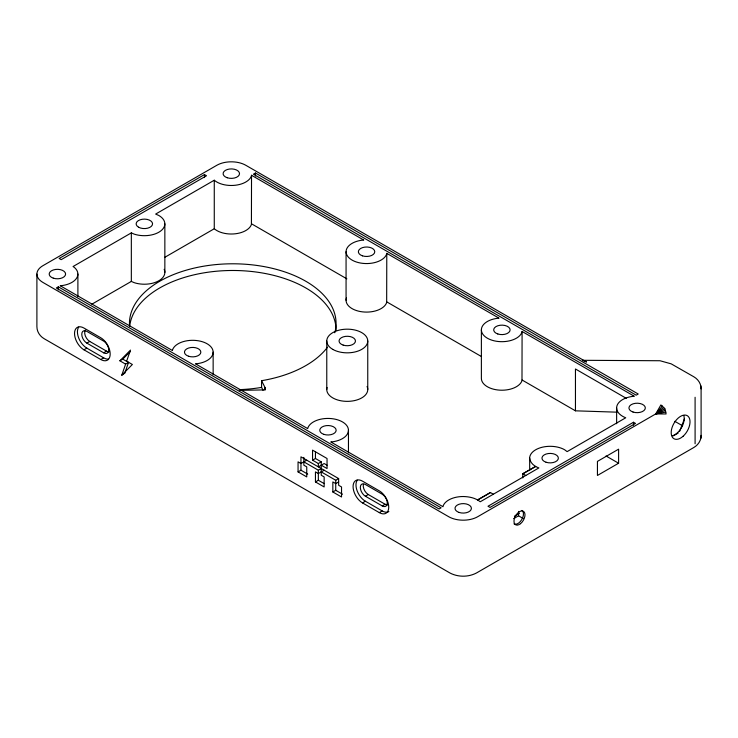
<?xml version="1.0" encoding="UTF-8"?>
<svg xmlns="http://www.w3.org/2000/svg" width="738" height="738" viewBox="0 0 738 738"><rect width="100%" height="100%" fill="white"/><g stroke="black" fill="none" stroke-linecap="round" stroke-linejoin="round"><path stroke-width="1.11" d="M36.9 274.056L36.9 326.611C36.863 331.703 39.917 336.297 44.271 338.779L449.949 572.992C458.067 577.254 468.344 577.254 476.462 572.992L693.748 447.542C698.102 445.097 701.22 440.485 701.1 435.383L701.1 388.898C701.22 383.797 698.102 379.184 693.748 376.74L671.174 363.843L660.012 360.744L582.43 360.301L586.525 361.998L245.809 165.284A20.498 11.836 0 0 0 216.824 165.284L42.905 265.689A20.498 11.836 0 0 0 42.905 282.423L448.713 516.72A20.498 11.836 0 0 0 477.698 516.72L664.809 408.695L666.11 413.972L655.741 413.926L660.888 404.931L664.809 408.695M700.722 438.759L700.897 437.228M700.925 436.933L701.1 435.383M522.089 331.482L521.987 332.137A20.498 11.836 0 0 1 500.576 341.666A20.498 11.836 0 0 1 481.425 330.652A20.498 11.836 0 0 1 497.836 318.253L499.045 318.179L386.786 253.365L386.666 254.038A20.498 11.836 0 0 1 365.227 263.54A20.498 11.836 0 0 1 346.113 252.507A20.498 11.836 0 0 1 362.57 240.127L363.742 240.062L251.529 175.275L251.418 175.958A20.498 11.836 0 0 1 235.311 185.256A20.498 11.836 0 0 1 214.269 180.22L155.653 214.066L158.845 215.487A20.498 11.836 0 0 1 160.616 231.059A20.498 11.836 0 0 1 134.104 234.103L131.336 232.876L73.062 266.519L74.437 267.488A20.498 11.836 0 0 1 61.392 285.661L60.221 285.735L172.424 350.513L172.544 349.84A20.498 11.836 0 0 1 193.983 340.338A20.498 11.836 0 0 1 213.097 351.371A20.498 11.836 0 0 1 196.649 363.751L195.478 363.816L307.737 428.63L307.857 427.957A20.498 11.836 0 0 1 329.296 418.455A20.498 11.836 0 0 1 348.41 429.488A20.498 11.836 0 0 1 331.952 441.868L330.781 441.933L442.984 506.72L443.104 506.037A20.498 11.836 0 0 1 463.206 496.517C469.184 496.656 475.512 497.901 480.244 501.775L538.869 467.929C534.506 466.398 530.078 463.077 529.672 458.141A20.498 11.836 0 0 1 542.319 447.21A20.498 11.836 0 0 1 564.662 449.774L567.116 451.628L625.741 417.782A20.498 11.836 0 0 1 617.023 405.632A20.498 11.836 0 0 1 633.121 396.334L634.302 396.269L522.089 331.482L521.987 380.67A20.498 11.836 0 0 1 499.903 390.162A20.498 11.836 0 0 1 481.379 378.409L481.379 329.877M251.529 175.275L251.418 224.49A20.498 11.836 0 0 1 235.311 233.789A20.498 11.836 0 0 1 214.269 228.752L164.592 257.442M386.786 253.365L386.666 302.571A20.498 11.836 0 0 1 362.57 311.87A20.498 11.836 0 0 1 346.463 297.958M123.707 374.083L121.779 375.199L125.617 364.12L128.513 362.441L122.776 359.129L119.879 360.799L125.617 364.12M124.676 373.529L128.513 362.441M679.56 431.453L684.384 419M662.484 406.02L655.741 413.926L665.962 412.044M119.879 360.799L130.469 350.098L126.632 361.186L132.37 364.498L121.779 375.199M122.776 359.129L130.34 351.482M663.794 407.275L655.741 413.926L665.528 410.291M204.491 174.574L59.151 258.484L61.18 259.656L206.52 175.745L204.491 174.574L204.491 177.59M58.339 286.824L56.309 287.986L439.073 508.98L441.103 507.809L58.339 286.824L58.339 289.831M255.449 173.024L253.42 174.196L636.184 395.181L638.213 394.009L255.449 173.024L255.449 176.031M91.835 304.213L131.336 281.409L134.104 282.636A20.498 11.836 0 0 0 156.834 281.778A20.498 11.836 0 0 0 164.15 269.324M86.844 343.105L103.661 352.81A7.177 4.142 60 0 0 108.735 349.886A7.177 4.142 60 0 0 103.661 341.104L86.844 331.39A7.177 4.142 60 0 0 81.77 334.323A7.177 4.142 60 0 0 86.844 343.105L89.741 341.436L106.558 351.14A7.177 4.142 60 0 0 109.095 351.823M83.948 349.803L100.765 359.507A13.321 7.694 60 0 0 110.183 354.074A13.321 7.694 60 0 0 100.765 337.755L83.948 328.05A13.321 7.694 60 0 0 74.529 333.484A13.321 7.694 60 0 0 83.948 349.803L86.844 348.133L103.661 357.838A13.321 7.694 60 0 0 108.366 359.102M103.661 352.81L106.558 351.14M100.765 359.507L103.661 357.838M306.75 460.18L300.956 463.529L298.06 461.85L298.06 471.896L306.75 476.914L306.75 466.868L303.853 465.198L303.853 457.385M321.242 465.198L327.045 468.547L327.045 458.501L312.552 450.134L312.552 460.18L315.449 458.501L321.242 461.85L321.242 475.235L324.148 476.914L324.148 486.951L315.449 481.932L315.449 471.896L318.346 473.565L324.148 470.217M298.06 471.896L300.956 470.217L307.718 474.119M312.552 460.18L318.346 463.529L321.242 461.85M303.853 461.85L318.346 470.217L321.242 468.547M315.449 481.932L318.346 480.263L324.148 483.602M321.242 471.896L335.735 480.263L338.641 478.584L338.641 485.281L341.537 486.951L341.537 496.997L332.838 491.978L332.838 481.932L335.735 483.602L338.641 481.932M332.838 491.978L335.735 490.3L342.506 494.202M365.393 496.213L382.21 505.917A7.177 4.142 60 0 0 387.275 502.993A7.177 4.142 60 0 0 382.21 494.202L365.393 484.497A7.177 4.142 60 0 0 360.319 487.421A7.177 4.142 60 0 0 365.393 496.213L368.29 494.534L385.107 504.248A7.177 4.142 60 0 0 387.644 504.921M362.496 502.91L379.304 512.615A13.321 7.694 60 0 0 388.732 507.172A13.321 7.694 60 0 0 379.304 490.853L362.496 481.148A13.321 7.694 60 0 0 353.078 486.591A13.321 7.694 60 0 0 362.496 502.91L365.393 501.231L382.21 510.936A13.321 7.694 60 0 0 388.871 511.6M382.21 505.917L385.107 504.248M379.304 512.615L382.21 510.936M477.541 499.912L490.355 492.504L493.325 494.22M522.818 477.947L522.818 473.768L535.548 466.416M477.707 499.986L490.502 492.597M522.818 473.768L535.668 466.527M633.49 422.256L488.002 506.25L490.032 507.421L635.519 423.428L633.49 422.256L633.49 425.263M514.441 516.176L519.414 513.307M513.666 518.63L518.546 515.816L523.159 518.473M618.601 463.233L597.439 475.456L597.439 461.398L618.601 449.174L618.601 463.233L606.036 455.983M673.36 435.835L678.185 433.049M239.859 390.347L265.145 389.885L265.016 387.515L261.584 380.697A103.302 59.64 0 0 0 327.571 347.118M522.089 380.015L575.455 410.826L616.94 412.173M522.965 473.851L525.788 475.484M674.809 421.324L682.539 425.789M626.322 398.354L575.455 368.991L575.455 410.826M251.529 223.808L346.86 278.844M386.786 301.897L481.167 356.389M327.045 465.198L324.148 463.529L318.346 466.868L318.346 463.529M338.641 478.584L300.956 456.831L300.956 470.217M261.584 380.697L261.584 387.395L263.051 390.319M700.722 385.522L700.897 387.053M700.925 387.349L701.1 388.898M695.095 397.265L695.095 443.75M616.627 407.939L616.627 423.741M529.672 458.141L529.672 470.558M518.546 511.397L518.546 515.816M367.755 341.002L367.755 389.535M348.456 430.263L348.456 452.837M346.067 251.732L346.067 300.265M335.735 480.263L335.735 490.3M326.768 341.002L326.768 389.535M318.346 470.217L318.346 480.263M315.449 451.813L315.449 458.501M265.016 387.515L265.016 389.747M214.269 180.22L214.269 228.752M213.144 352.146L213.144 374.719M164.851 223.854L164.851 272.387M131.336 232.876L131.336 281.409M77.896 274.056L77.896 296.63M367.063 386.472A20.498 11.836 0 0 1 348.151 401.352A20.498 11.836 0 0 1 327.072 387.478M683.905 415.789A13.321 7.694 -60 0 1 672.364 435.771M129.51 325.301A103.302 59.64 0 0 1 239.25 263.909A103.302 59.64 0 0 1 334.794 332.755M261.584 387.395A103.302 59.64 0 0 1 239.25 389.646M129.667 326.38A103.302 59.64 0 0 1 236.012 270.514A103.302 59.64 0 0 1 336.067 330.126M89.741 341.436A7.177 4.142 60 0 1 85.35 330.117M86.844 348.133A13.321 7.694 60 0 1 78.689 327.1M521.941 510.456A7.786 4.493 -60 0 1 521.784 519.534A7.786 4.493 -60 0 1 513.989 523.851M368.29 494.534A7.177 4.142 60 0 1 363.391 484.34M365.393 501.231A13.321 7.694 60 0 1 357.238 480.207M332.764 349.369A20.498 11.836 0 0 0 367.063 344.065A20.498 11.836 0 0 0 341.952 329.572A20.498 11.836 0 0 0 332.764 349.369M227.212 177.747A8.201 4.732 0 0 0 239.518 173.651A8.201 4.732 0 0 0 227.212 169.546A8.201 4.732 0 0 0 227.212 177.747M138.559 227.203A8.201 4.732 0 0 0 152.277 225.081A8.201 4.732 0 0 0 142.231 219.278A8.201 4.732 0 0 0 138.559 227.203M53.293 278.161A8.201 4.732 0 0 0 65.599 274.056A8.201 4.732 0 0 0 53.293 269.96A8.201 4.732 0 0 0 53.293 278.161M362.469 255.837A8.201 4.732 0 0 0 374.766 251.732A8.201 4.732 0 0 0 362.469 247.636A8.201 4.732 0 0 0 362.469 255.837M188.55 356.242A8.201 4.732 0 0 0 200.847 352.146A8.201 4.732 0 0 0 188.55 348.05A8.201 4.732 0 0 0 188.55 356.242M497.799 333.973A8.201 4.732 0 0 0 510.106 329.868A8.201 4.732 0 0 0 497.799 325.772A8.201 4.732 0 0 0 497.799 333.973M343.161 345.098A8.201 4.732 0 0 0 355.458 341.002A8.201 4.732 0 0 0 343.161 336.897A8.201 4.732 0 0 0 343.161 345.098M323.853 434.359A8.201 4.732 0 0 0 336.15 430.263A8.201 4.732 0 0 0 323.853 426.167A8.201 4.732 0 0 0 323.853 434.359M633.029 412.035A8.201 4.732 0 0 0 645.326 407.939A8.201 4.732 0 0 0 633.029 403.843A8.201 4.732 0 0 0 633.029 412.035M546.065 462.246A8.201 4.732 0 0 0 558.362 458.141A8.201 4.732 0 0 0 546.065 454.045A8.201 4.732 0 0 0 546.065 462.246M459.11 512.449A8.201 4.732 0 0 0 471.407 508.353A8.201 4.732 0 0 0 459.11 504.248A8.201 4.732 0 0 0 459.11 512.449M683.037 436.306A13.321 7.694 -60 0 0 687.263 415.66A13.321 7.694 -60 0 0 671.506 429.636A13.321 7.694 -60 0 0 683.037 436.306M520.521 523.676A7.786 4.493 -60 0 0 523.648 511.462A7.786 4.493 -60 0 0 514.285 518.952A7.786 4.493 -60 0 0 520.521 523.676"/></g></svg>
